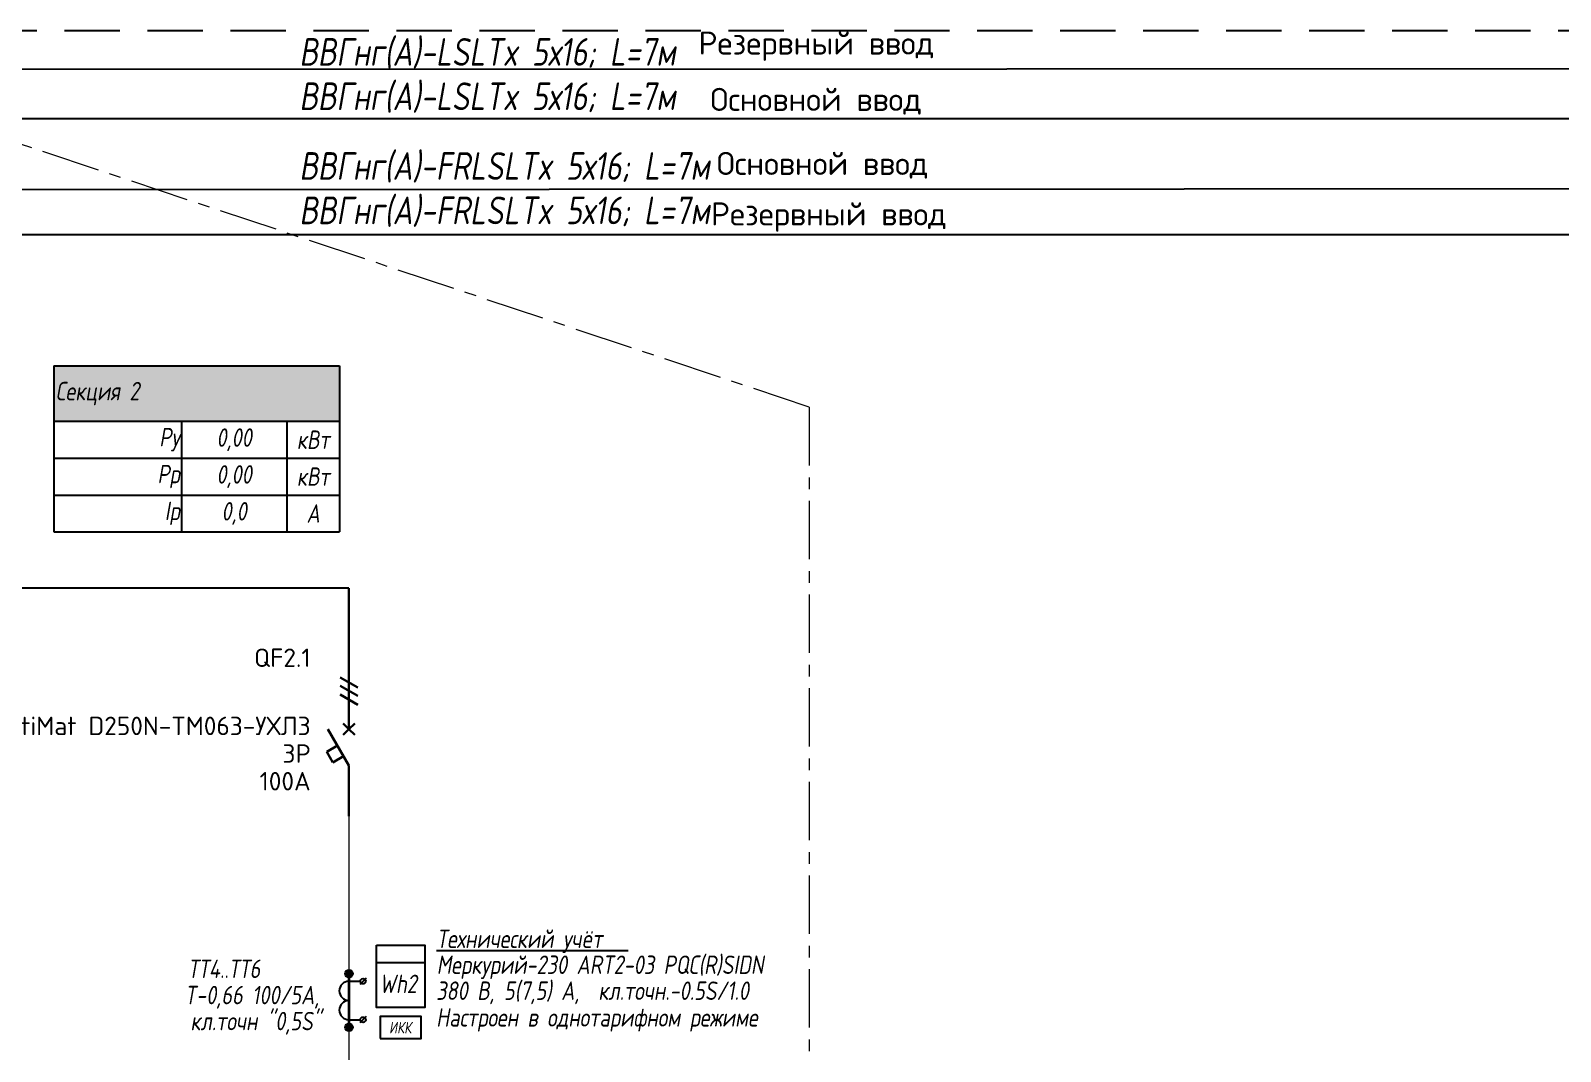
# Model space of a CAD drawing. Header units: millimetres. Extents: x -4379 to 694, y -18291 to 2656.
# Drawn here: x -2485.6 to -2319.6, y -1392.5 to -1281.7 of the extents above; entities that cross this region are included whole.
import ezdxf
from ezdxf.enums import TextEntityAlignment as Align

# ---------------------------------------------------------------- set-up
doc = ezdxf.new("R2010")
doc.units = ezdxf.units.MM
for name, pattern in [('ACAD_ISO016W100', [9, 6, -3]), ('CENTER', [50.8, 31.75, -6.35, 6.35, -6.35]), ('НЕВИДИМАЯ2', [4.7625, 3.175, -1.5875])]:
    doc.linetypes.add(name, pattern=pattern)
doc.layers.add('EL_TX', color=7, linetype='Continuous', lineweight=25)
doc.layers.add('ЭС АВ', color=7, linetype='Continuous', lineweight=18)
doc.layers.add('Автомат защитный', color=7, linetype='Continuous')
doc.layers.add('Схема', color=7, linetype='Continuous')
doc.styles.add('SLD_Style', font='isocpeur.ttf', dxfattribs={"width": 0.9})
doc.styles.add('ГОСТ', font='isocpeur.ttf')
doc.styles.add('ГОСТ-0.8', font='isocpeur.ttf', dxfattribs={"width": 0.8, "oblique": 10})

# ---------------------------------------------------------------- blocks, each defined once
blk = doc.blocks.new('*T59')
at = {"layer": 'EL_TX', "linetype": 'ByBlock', "lineweight": -2, "ltscale": 100, "transparency": 16777216}
for p, q in [((0, 0), (31, 0)), ((0, 0), (0, -18)), ((31, 0), (31, -18)), ((0, -6), (13.86, -6)), ((13.86, -6), (13.86, -18)), ((25.26, -6), (25.26, -18)), ((0, -10), (13.86, -10)), ((0, -14), (31, -14)), ((0, -18), (31, -18))]:
    blk.add_line(p, q, dxfattribs=at)
at = {"layer": 'EL_TX', "color": 0, "linetype": 'ByBlock', "lineweight": -2, "ltscale": 100, "transparency": 16777216}
for p, q in [((13.86, -6), (31, -6)), ((13.86, -10), (31, -10))]:
    blk.add_line(p, q, dxfattribs=at)
at = {"layer": 'EL_TX', "color": 40, "lineweight": 0, "ltscale": 100, "true_color": 0xffc000, "transparency": 16777216}
blk.add_solid([(0, 0), (0, -6), (31, 0), (31, -6)], dxfattribs=at)
at = {"layer": 'EL_TX', "color": 0, "lineweight": -3, "ltscale": 100, "transparency": 16777216, "char_height": 2, "style": 'ГОСТ-0.8'}
for s, insert, width, attachment_point in [('{\\fISOCPEUR|b0|i0|c0;Секция 2', (0.2, -3), 30.6, 4), ('{\\fISOCPEUR|b0|i0|c0;Ру', (13.66, -8), 13.458, 6), ('{\\fISOCPEUR|b0|i0|c0;0,00', (19.56, -8), 10.9994, 5), ('{\\fISOCPEUR|b0|i0|c0;кВт', (28.13, -8), 5.3427, 5), ('{\\fISOCPEUR|b0|i0|c0;Рр', (13.66, -12), 13.458, 6), ('{\\fISOCPEUR|b0|i0|c0;0,00', (19.56, -12), 10.9994, 5), ('{\\fISOCPEUR|b0|i0|c0;кВт', (28.13, -12), 5.3427, 5), ('{\\fISOCPEUR|b0|i0|c0;Iр', (13.66, -16), 13.458, 6), ('{\\fISOCPEUR|b0|i0|c0;0,0', (19.56, -16), 10.9994, 5), ('{\\fISOCPEUR|b0|i0|c0;А', (28.13, -16), 5.3427, 5)]:
    blk.add_mtext(s, dxfattribs=dict(at, insert=insert, width=width, attachment_point=attachment_point))
blk = doc.blocks.new('*U50')
at = {"lineweight": 30}
blk.add_line((-1.49, 52.45), (-1.49, 47.65), dxfattribs=at)
at = {"layer": 'Автомат защитный', "lineweight": 30}
for p, q in [((-2.44, 42.77), (-0.53, 41.66)), ((-2.44, 41.87), (-0.53, 40.76)), ((-2.44, 40.92), (-0.53, 39.81)), ((-1.49, 33.21), (-3.76, 37.16)), ((-3.89, 34.7), (-2.73, 35.37)), ((-3.22, 33.55), (-3.89, 34.7)), ((-2.07, 34.21), (-3.22, 33.55))]:
    blk.add_line(p, q, dxfattribs=at)
at = {"layer": 'ЭС АВ', "color": 7, "linetype": 'Continuous', "lineweight": 30}
for p, q in [((-1.49, 47.65), (-1.49, 37.16)), ((-1.49, 37.79), (-1.49, 37.17)), ((-1.49, 33.21), (-1.49, 27.7))]:
    blk.add_line(p, q, dxfattribs=at)
at = {"layer": 'ЭС АВ', "color": 7, "lineweight": 30}
for q in [(-2.11, 37.78), (-2.11, 36.53), (-0.86, 37.78), (-0.86, 36.53)]:
    blk.add_line((-1.49, 37.16), q, dxfattribs=at)
at = {"layer": 'Автомат защитный', "style": 'SLD_Style'}
for tag, p in [('NUMBER', (-5.64, 44.9)), ('SWITCHTYPE', (-5.64, 41.88)), ('SWITCHRELEASE', (-5.64, 38.88)), ('SWITCHNOMINALCURRENT', (-5.64, 35.88)), ('SWITCHRELEASECURRENT', (-5.64, 32.88)), ('RCDTYPE', (-5.64, 29.88)), ('RCDSETPOINT', (-5.64, 26.88))]:
    blk.add_attdef(tag, text='', height=2, dxfattribs=at).set_placement(p, align=Align.MIDDLE_RIGHT)
blk = doc.blocks.new('ТТ')
at = {"layer": 'Схема'}
h = blk.add_hatch(color=256, dxfattribs=at)
h.paths.add_polyline_path([(41694.82, -2816.93, 0.414214), (41694.41, -2817.35), (41694.82, -2817.35)])
h.paths.add_polyline_path([(41694.82, -2816.93), (41694.82, -2817.35), (41695.24, -2817.35, 0.414214)])
h.paths.add_polyline_path([(41694.82, -2817.35), (41694.41, -2817.35, 0.414214), (41694.82, -2817.77)])
h.paths.add_polyline_path([(41695.24, -2817.35), (41694.82, -2817.35), (41694.82, -2817.77, 0.414214)])
h = blk.add_hatch(color=256, dxfattribs=at)
h.paths.add_polyline_path([(41694.82, -2822.77, 0.414214), (41694.41, -2823.18), (41694.82, -2823.18)])
h.paths.add_polyline_path([(41694.82, -2822.77), (41694.82, -2823.18), (41695.24, -2823.18, 0.414214)])
h.paths.add_polyline_path([(41694.82, -2823.18), (41694.41, -2823.18, 0.414214), (41694.82, -2823.6)])
h.paths.add_polyline_path([(41695.24, -2823.18), (41694.82, -2823.18), (41694.82, -2823.6, 0.414214)])
for p, q in [((41694.82, -2818.18, -0.06), (41696.06, -2818.18, -0.06)), ((41696.7, -2817.83, -0.06), (41695.99, -2818.54, -0.06)), ((41696.7, -2822, -0.06), (41695.99, -2822.7, -0.06)), ((41694.82, -2822.35, -0.06), (41696.06, -2822.35, -0.06))]:
    blk.add_line(p, q, dxfattribs=at)
at = {"layer": 'Схема', "const_width": 0.292, "elevation": -0.06}
blk.add_lwpolyline([(41694.82, -2817.35), (41694.82, -2823.18)], dxfattribs=at)
at = {"layer": 'Схема'}
for centre, radius in [((41694.82, -2817.35, -0.06), 0.417), ((41696.35, -2818.18, -0.06), 0.292), ((41696.35, -2822.35, -0.06), 0.292), ((41694.82, -2823.18, -0.06), 0.417)]:
    blk.add_circle(centre, radius, dxfattribs=at)
for centre in [(41694.82, -2819.22, -0.06), (41694.82, -2821.31, -0.06)]:
    blk.add_arc(centre, 1.04, 90, 270, dxfattribs=at)
blk = doc.blocks.new('ТТ-066')
at = {"layer": 'Схема', "const_width": 0.292, "elevation": 0}
blk.add_lwpolyline([(0, 2.92), (0, -2.92)], dxfattribs=at)
at = {"color": 0}
blk.add_blockref('ТТ', (-41694.82, 2820.27, 0.06), dxfattribs=at)

msp = doc.modelspace()

# ---------------------------------------------------------------- linework, layer by layer
at = {"layer": 'EL_TX', "color": 7, "linetype": 'CENTER', "lineweight": 20, "ltscale": 0.2}
msp.add_line((-2401.115, -1322.572, -0.092), (-2517.058, -1283.905, -0.023), dxfattribs=at)
at = {"layer": 'EL_TX', "linetype": 'Continuous'}
msp.add_line((-2448.05, -1382.8, 0.023), (-2442.801, -1382.8, 0.023), dxfattribs=at)
at = {"layer": 'EL_TX', "color": 7, "linetype": 'ACAD_ISO016W100'}
msp.add_lwpolyline([(-2176.203, -1434.905), (-2544.889, -1434.905), (-2544.889, -1281.729), (-2176.203, -1281.729)], close=True, dxfattribs=at)
at = {"layer": 'EL_TX', "color": 0, "ltscale": 0.2}
for points, elevation in [([(-2569.68, -1285.92), (-1619.972, -1285.737)], -0.011), ([(-2514.007, -1291.276), (-1670.962, -1291.28)], -0.004), ([(-2451.046, -1342.205), (-2509.471, -1342.205)], -0.006), ([(-2441.531, -1381.515), (-2420.745, -1381.515)], -0.211)]:
    msp.add_lwpolyline(points, dxfattribs=dict(at, elevation=elevation))
for points in [[(-2567.112, -1298.988), (-2084.945, -1298.742)], [(-2511.436, -1303.864), (-2135.934, -1303.864)]]:
    msp.add_lwpolyline(points, dxfattribs=at)
at = {"layer": 'EL_TX', "color": 7, "linetype": 'CENTER', "lineweight": 20, "ltscale": 0.2, "elevation": -0.092}
msp.add_lwpolyline([(-2401.115, -1322.572), (-2401.115, -1401.964)], dxfattribs=at)
at = {"layer": 'EL_TX', "lineweight": 0, "ltscale": 100, "elevation": -0.006}
msp.add_lwpolyline([(-2451.046, -1366.955), (-2451.046, -1396.964)], dxfattribs=at)
at = {"layer": 'EL_TX', "linetype": 'Continuous', "elevation": 0.023}
msp.add_lwpolyline([(-2448.05, -1380.935), (-2442.801, -1380.935), (-2442.801, -1387.702), (-2448.05, -1387.702)], close=True, dxfattribs=at)
at = {"layer": 'EL_TX', "elevation": -0.19}
msp.add_lwpolyline([(-2447.656, -1391.056), (-2443.195, -1391.056), (-2443.195, -1388.671), (-2447.655, -1388.671)], close=True, dxfattribs=at)

# ---------------------------------------------------------------- block references
msp.add_blockref('*T59', (-2483.051, -1318.106, -0.007))
at = {"layer": 'EL_TX', "lineweight": 0}
ref = msp.add_blockref('*U50', (-2449.558, -1394.659, -0.006), dxfattribs=at)
ref.add_attrib('NUMBER', 'QF2.1', dxfattribs={"layer": 'Автомат защитный', "height": 2, "style": 'SLD_Style'}).set_placement((-2455.196, -1349.758, -0.006), align=Align.MIDDLE_RIGHT)
ref.add_attrib('SWITCHTYPE', 'OptiMat D250N-TM063-УХЛ3', dxfattribs={"layer": 'Автомат защитный', "height": 2, "style": 'SLD_Style'}).set_placement((-2455.196, -1357.152, -0.006), align=Align.MIDDLE_RIGHT)
ref.add_attrib('SWITCHRELEASE', '3Р', dxfattribs={"layer": 'Автомат защитный', "height": 2, "style": 'SLD_Style'}).set_placement((-2455.196, -1360.152, -0.006), align=Align.MIDDLE_RIGHT)
ref.add_attrib('SWITCHNOMINALCURRENT', '100А', dxfattribs={"layer": 'Автомат защитный', "height": 2, "style": 'SLD_Style'}).set_placement((-2455.196, -1363.152, -0.006), align=Align.MIDDLE_RIGHT)
at = {"layer": 'EL_TX'}
msp.add_blockref('ТТ-066', (-2451.046, -1386.943, -0.003), dxfattribs=at)

# ---------------------------------------------------------------- texts
at = {"layer": 'EL_TX', "style": 'ГОСТ', "oblique": 10, "width": 0.8}
for s, p in [('ВВГнг(А)-LSLTx 5х16; L=7м', (-2456.436, -1285.54, -0.027)), ('ВВГнг(А)-LSLTx 5х16; L=7м', (-2456.436, -1290.352, -0.027)), ('ВВГнг(А)-FRLSLTx 5х16; L=7м', (-2456.436, -1297.916, -0.027)), ('ВВГнг(А)-FRLSLTx 5х16; L=7м', (-2456.436, -1302.728, -0.027))]:
    msp.add_text(s, height=3, dxfattribs=at).set_placement(p)
at = {"layer": 'EL_TX', "linetype": 'НЕВИДИМАЯ2', "style": 'ГОСТ', "oblique": 10, "width": 0.8}
for s, p in [('Технический учёт', (-2441.531, -1381.245, -0.211)), ('Меркурий-230 ART2-03 PQС(R)SIDN', (-2441.531, -1384.059, -0.211)), ('ТТ4..ТТ6', (-2468.503, -1384.498, -0.004)), ('T-0,66 100/5A, ', (-2468.876, -1387.348, -0.004)), ('380 В, 5(7,5) А,  кл.точн.-0.5S/1.0   ', (-2441.588, -1386.874, -0.211)), (' кл.точн "0,5S"', (-2469.259, -1390.169, -0.004)), ('Настроен в однотарифном режиме', (-2441.588, -1389.77, -0.211))]:
    msp.add_text(s, height=2, dxfattribs=at).set_placement(p)
at = {"layer": 'EL_TX', "linetype": 'Continuous', "style": 'ГОСТ', "oblique": 10, "width": 0.8}
for s, height, p in [('Wh2', 2, (-2447.735, -1386.135, 0.023)), ('ИКК', 1.25, (-2446.692, -1390.513, 0.023))]:
    msp.add_text(s, height=height, dxfattribs=at).set_placement(p)
at = {"layer": 'EL_TX', "char_height": 2.5, "attachment_point": 3, "style": 'ГОСТ'}
for s, insert in [('Резервный ввод', (-2387.589, -1281.835, -0.032)), ('Основной ввод', (-2388.929, -1287.945, -0.032)), ('Основной ввод', (-2388.226, -1294.891, -0.041)), ('Резервный ввод', (-2386.238, -1300.368, -0.056))]:
    msp.add_mtext_dynamic_manual_height_columns(s, width=36.04428, gutter_width=12.5, heights=[3.694], dxfattribs=dict(at, insert=insert))

doc.saveas('drawing.dxf')
